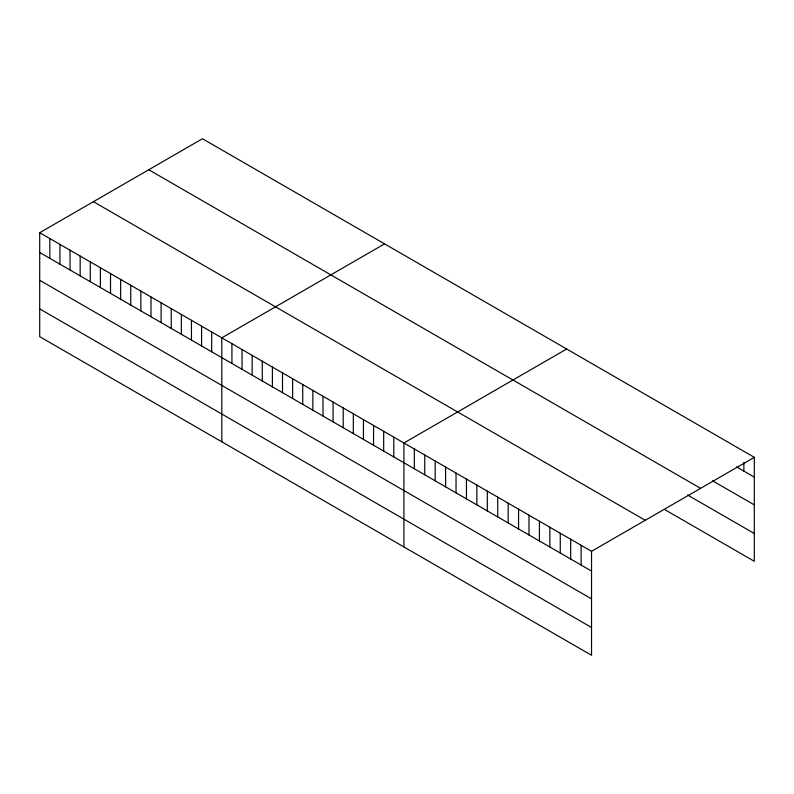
<?xml version="1.0" encoding="UTF-8"?>
<svg xmlns="http://www.w3.org/2000/svg" width="794" height="794" viewBox="0 0 794 794"><rect width="100%" height="100%" fill="white"/><g stroke="black" fill="none" stroke-linecap="round" stroke-linejoin="round"><path stroke-width="1.19" d="M39.7 232.702L591.54 551.304L591.54 655.268L39.7 336.666L39.7 232.702L202.46 138.732L754.3 457.334L754.3 561.298L664.657 509.55M384.564 243.867L221.804 337.837L221.804 441.811M566.678 349.003L403.918 442.973L403.918 546.947M591.54 551.304L754.3 457.334M736.584 466.892L754.3 477.115M712.605 480.827L754.3 504.895M148.746 169.737L700.586 488.34M687.584 495.009L754.3 533.518M93.414 201.686L645.254 520.288M39.7 252.482L591.54 571.085M39.7 280.262L591.54 598.865M39.7 308.886L591.54 627.488M743.879 462.445L743.879 471.1M581.119 545.279L581.119 565.07M570.688 539.265L570.688 559.055M560.266 533.25L560.266 553.031M549.845 527.226L549.845 547.016M539.424 521.211L539.424 541.002M528.993 515.197L528.993 534.977M518.571 509.172L518.571 528.963M508.15 503.158L508.15 522.948M497.729 497.143L497.729 516.924M487.298 491.119L487.298 510.909M476.876 485.104L476.876 504.885M466.455 479.08L466.455 498.87M456.034 473.065L456.034 492.856M445.603 467.051L445.603 486.831M435.181 461.026L435.181 480.817M424.76 455.012L424.76 474.802M414.339 448.997L414.339 468.778M393.794 437.137L393.794 456.927M383.681 431.291L383.681 451.081M373.557 425.455L373.557 445.236M363.444 419.609L363.444 439.4M353.33 413.773L353.33 433.554M343.207 407.927L343.207 427.718M333.093 402.092L333.093 421.872M322.979 396.246L322.979 416.036M312.856 390.41L312.856 410.19M302.742 384.564L302.742 404.354M292.629 378.728L292.629 398.509M282.505 372.882L282.505 392.673M272.392 367.046L272.392 386.827M262.278 361.201L262.278 380.991M252.155 355.365L252.155 375.145M242.041 349.519L242.041 369.309M231.927 343.683L231.927 363.463M211.69 332.001L211.69 351.782M201.577 326.155L201.577 345.946M191.453 320.319L191.453 340.1M181.34 314.474L181.34 334.264M171.226 308.638L171.226 328.418M161.103 302.792L161.103 322.582M150.989 296.956L150.989 316.737M140.866 291.11L140.866 310.901M130.752 285.264L130.752 305.055M120.638 279.428L120.638 299.219M110.515 273.583L110.515 293.373M100.401 267.747L100.401 287.537M90.288 261.901L90.288 281.691M80.164 256.065L80.164 275.855M70.051 250.219L70.051 270.01M59.937 244.383L59.937 264.174M49.814 238.537L49.814 258.328"/></g></svg>
